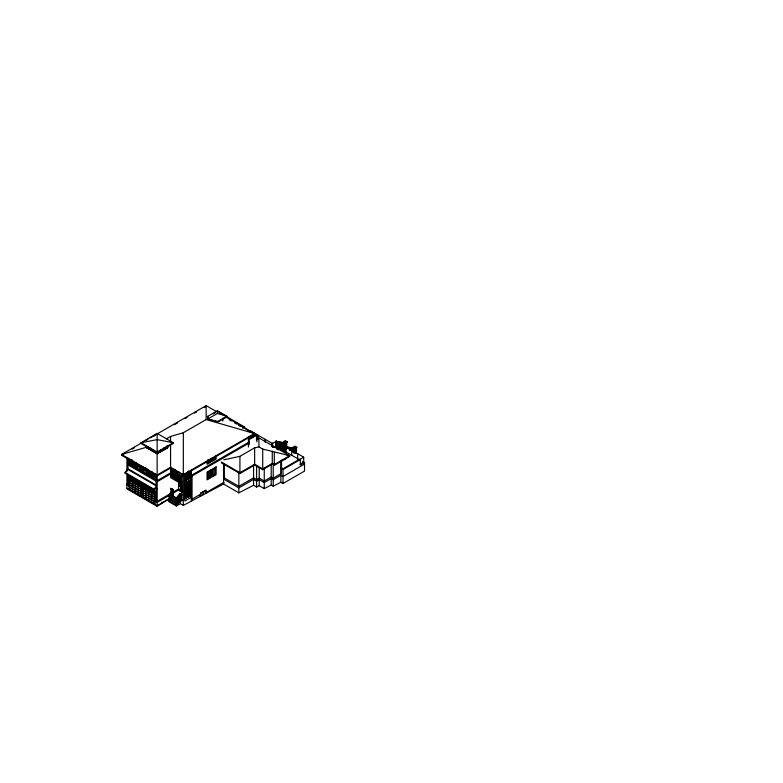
<?xml version="1.0" encoding="UTF-8"?>
<svg xmlns="http://www.w3.org/2000/svg" width="783" height="783" viewBox="0 0 783 783"><rect width="100%" height="100%" fill="white"/><g stroke="black" fill="none" stroke-linecap="round" stroke-linejoin="round"><path stroke-width="1.17" d="M185.414 491.362L185.424 485.92M186.011 483.258L186.011 485.685L184.641 484.892M186.207 482.994L186.197 492.008L184.113 490.794M186.843 492.899L186.746 482.69M187.352 494.014L187.352 489.248L190.651 491.156M188.077 494.435L188.077 490.501L190.768 492.057M188.644 494.768L188.644 491.499L190.034 492.301M189.877 480.889L189.868 489.806L187.519 488.445L187.519 481.751L187.577 488.406L189.819 489.708M190.044 480.791L190.044 490.089L187.352 488.533L187.352 481.565M276.027 446.829C276.683 431.952 276.027 449.687 276.614 446.809M284.552 451.272L276.34 446.486L276.34 445.87L285.149 447.406L276.34 445.713L278.983 446.525L278.983 442.356L279.1 446.457L279.1 442.415L278.308 442.238L278.308 446.398M279.032 447.817L279.032 446.809L277.671 447.592L277.671 446.594M223.547 463.438L223.547 484.002L238.854 492.84L253.575 485.284L256.618 487.046L259.232 485.705L264.262 488.612L271.202 485.049L273.218 486.214L280.891 482.269L283.015 483.502L304.509 471.092L304.509 462.547L300.359 464.945L300.359 459.523L283.015 469.536L280.891 468.303L281.557 467.921L281.557 460.287M285.726 449.55L281.743 447.25L281.743 448.248L283.103 447.465L285.09 448.61M283.103 447.465L283.103 448.463L284.464 447.68L284.464 448.679M285.824 451.39L285.492 452.29L285.521 451.204M285.766 447.494L285.57 446.858M285.854 446.887L294.33 448.855L285.756 447.406L287.185 447.504M286.265 447.083L286.265 442.786M294.046 452.124L294.065 448.199L285.521 446.692L303.706 457.203L303.706 462.176L300.026 464.299M294.486 452.32L294.271 448.796M295.68 452.711L295.68 448.414M295.847 452.613L295.406 448.062M207.348 416.556L217.42 410.742L226.825 416.164L226.825 416.908L218.486 421.724L207.74 419.042L207.779 416.311L207.867 418.974L217.263 421.685M207.74 419.042L217.38 413.483L217.42 410.742L217.42 411.486M181.979 476.935L170.802 470.172L182.233 476.485M284.875 442.855L276.34 441.348L272.533 443.403L272.543 446.574M277.397 442.121L277.172 446.153L277.28 442.052L276.34 441.827L285.149 443.511L276.027 441.24M284.777 442.855L284.728 443.315M168.883 494.954L169.226 495.238C182.077 478.697 160.329 506.19 172.906 489.737L172.886 496.676L172.886 489.776M181.999 494.944L180.325 493.975C170.948 508.627 179.738 488.915 181.754 495.091M176.527 499.045L176.439 504.8L176.361 499.104L180.237 494.22M176.889 498.565L176.968 504.497M177.78 497.411L177.702 503.009M178.23 496.667L178.23 502.803L178.142 496.774M178.681 496.246L178.681 502.539L178.759 496.138M180.11 494.386L180.021 500.797L180.021 494.337M127.6 457.918L127.6 469.311L124.908 473.186L153.781 489.855L156.463 488.298L157.138 488.69M250.912 431.1L250.912 431.854L250.883 431.081L272.543 443.589M126.924 473.549L126.924 488.846L157.138 506.288L170.567 498.017L169.666 497.499M170.567 497.861L157.138 505.759L126.924 488.318M284.19 459.631L285.873 458.642M173.288 471.572L173.033 476.534M157.138 433.42L141.028 442.728L141.028 443.501L157.138 452.799L173.249 443.501L173.249 442.728L157.138 433.42L157.138 506.288M143.759 441.651L121.561 454.473L121.561 455.256L157.138 475.8L170.567 468.038L183.32 475.408L254.485 434.32L254.485 433.547L226.111 417.163M145.873 440.438L147.987 439.214M150.111 437.991L206.144 405.633L216.656 411.701M153.106 436.522L155.122 435.358M122.618 454.639L124.732 453.416M132.131 449.148L134.245 447.925M174.423 424.729L177.594 422.898M185.003 418.621L187.117 417.398M194.517 413.13L196.631 411.907M204.03 407.63L206.144 406.416M146.401 447.318L147.057 446.809M166.436 438.823L170.567 436.434L183.32 432.745L206.144 419.571L254.485 433.547L183.32 474.635L170.567 467.265L157.138 475.017L121.561 454.473L146.812 447.171M213.299 413.864L215.413 412.651M158.655 452.261L161.004 450.9M161.337 450.705L163.686 449.354M164.029 449.158L166.378 447.798M167.885 447.299L157.138 453.504L146.362 447.338M126.699 471.376L124.908 472.413L153.781 489.081L156.463 487.525M216.754 421.978L226.825 416.164L217.38 413.483M243.376 427.635L248.328 430.444M242.622 428.193L244.639 427.029L244.639 427.802M171.526 470.749L171.604 475.614M156.248 479.969L157.138 479.45M172.505 471.317L172.583 476.27L172.759 471.268M157.138 480.684L170.567 472.922M173.65 476.886L173.738 471.836L173.65 476.788M157.138 481.711L170.567 473.96M171.908 473.764L174.032 472.541M175.382 469.957L175.157 477.757L175.412 472.805M170.567 475.633L175.157 472.844M178.622 471.503L170.567 476.152L170.567 468.361M170.567 494.592L181.754 501.051L181.754 484.06L170.567 477.601L170.567 476.309L178.622 471.992M171.908 469.164L172.143 475.917M176.39 478.374L176.39 473.363M177.007 473.725L176.919 478.677M173.072 476.504L173.121 471.572M177.535 474.028L177.291 478.99M174.795 477.454L174.599 469.301M179.669 475.252L179.493 480.263L179.493 475.252M179.865 475.663L180.031 480.468M180.472 476.015L180.648 480.831M181.01 476.221L181.176 481.134L181.255 476.172M177.369 479.03L177.369 474.028M181.627 476.583L181.539 481.437M184.416 475.751L191.16 472.149L184.739 475.917M184.416 476.015L191.16 472.149M178.514 474.694L178.514 479.597M185.277 475.614L185.356 480.478M185.806 475.31L185.894 480.263L185.718 475.261M186.501 474.997L186.334 479.91L186.256 474.948M186.873 474.694L187.039 479.607M187.48 479.343L187.568 474.39M187.93 474.077L188.096 478.99M189.163 473.461L189.163 478.374M189.525 478.07L189.78 473.206M255.16 435.299L248.446 439.175L249.121 439.557L257.176 434.908L256.951 441.886M191.375 475.35L249.121 442.013M173.2 490.08L170.557 488.377L173.386 489.718M191.375 476.387L249.121 443.051M170.557 488.631L173.386 489.972M184.397 480.919L190.886 477.268M256.824 439.116L258.909 437.903L289.681 455.677L289.681 456.45L274.285 465.337L271.652 463.82M171.369 488.807L171.203 491.851M248.446 445.018L249.121 444.627L249.121 436.493M184.886 482.768L191.375 479.03L184.514 475.056M184.886 484.06L191.375 480.322M170.821 493.388L157.138 501.355L154.848 500.014M171.8 492.889L178.622 488.944L181.92 490.892L181.92 486.106L178.622 484.197M171.82 489.169L171.82 494.073M173.004 495.052L173.268 495.864M223.84 459.807L239.921 456.323L254.641 447.827L258.909 446.897L262.716 449.099L289.681 455.677L274.285 464.564L272.269 463.399L262.716 468.919L254.641 464.25L239.921 472.746L221.315 461.999M172.074 497.146L171.996 491.391M172.358 496.892L172.348 489.473L172.436 496.941M170.733 498.888L170.655 493.133M171.183 492.595L171.095 498.585M171.546 498.419L171.546 491.969L171.457 498.37M168.883 500.729L170.234 499.955L177.614 504.223L177.614 503.254L170.234 498.986L171.575 498.213L178.955 502.48L178.955 501.511L171.575 497.244L172.916 496.471L180.305 500.729L180.305 503.635L176.273 505.965L168.883 501.697L168.883 500.729L176.273 504.996L177.614 504.223M212.976 475.418L215.208 474.126L215.208 468.44M170.283 500.122L170.205 493.711L170.117 500.122M180.942 499.339L180.942 494.337M181.216 494.787L181.382 499.701L181.304 494.739M184.416 493.593L191.16 489.992L184.739 493.662M184.416 493.858L191.16 489.992M272.112 446.799L272.415 443.335L272.699 446.78M272.699 443.491L272.112 443.511M277.74 442.18L277.515 446.212M278.308 442.366L278.073 446.281M278.19 442.297L278.533 446.398M278.533 442.356L278.65 446.457L277.622 442.111L277.172 446.153M279.218 442.483L279.443 446.516M279.56 442.542L279.668 446.643L278.983 446.388M180.139 500.122L180.423 493.926M279.668 442.601L280.353 442.728M280.236 442.659L280.353 446.76L280.353 442.591L281.028 442.718L281.028 446.878L282.732 447.181L282.389 443.09M179.043 501.267L179.131 495.502L179.131 501.316M179.493 501.003L179.571 494.925L179.659 501.003M281.371 442.904L280.578 442.718L281.028 446.878M178.955 501.511L180.305 500.729M191.16 495.257L184.397 498.849L190.886 495.013M281.479 442.835L281.263 446.878M184.397 498.751L191.16 495.159M282.281 447.054L281.714 442.835L281.821 446.936M283.583 441.749L285.374 440.721L287.165 441.749L285.374 443.305L283.583 441.749L285.374 442.786L287.165 441.749M274.412 447.347L276.624 445.977M177.614 503.254L178.955 502.48M276.732 446.036L285.149 447.553L284.699 447.338M276.34 446.486L279.316 448.502M277.055 446.095L276.947 441.994L276.947 446.163M282.281 443.021L282.389 447.122L281.371 442.777L280.921 446.819L280.921 442.777M283.583 442.268L285.599 443.178M177.252 504.232L177.34 497.831L177.34 504.281M224.222 477.121L223.547 477.513L238.854 486.341L253.575 477.845L256.618 479.607L259.232 478.1L264.262 481.007L271.202 477.004L273.218 478.159L281.557 473.343M282.966 443.139L283.192 447.181M283.299 443.198L283.417 447.308L282.732 447.054M284.102 443.384L283.417 443.266L283.524 447.24M223.547 478.031L224.222 477.64M283.984 443.325L284.102 447.426M284.102 443.256L284.552 447.416M285.374 443.041L287.165 442.268M224.398 478.57L223.547 479.059L238.854 487.897L254.24 479.02M279.668 446.643L279.776 442.542M279.893 446.633L280.118 442.601L279.325 442.415C278.768 447.563 280.568 447.866 280.011 442.532M285.648 452.231L286.098 443.207L286.265 447.553M285.57 451.351L286.265 443.305M191.375 499.525L200.556 494.23M280.383 448.033L281.743 447.25M283.642 447.299L283.867 443.266L283.074 443.08C282.516 448.219 284.317 448.532 283.759 443.198M180.305 503.635L183.32 505.387L223.958 483.796M285.795 452.114L285.208 452.29L285.521 446.878M205.929 492.683L224.007 482.24M255.591 464.544L239.921 473.519L239.921 456.323M286.059 447.269L285.57 447.171L293.938 448.297M287.635 447.631L288.31 447.749M288.085 447.622L287.518 447.563M289.221 447.866L289.788 447.925M292.059 448.414L288.996 447.739M290.131 447.984L289.906 450.01M290.924 450.186L290.356 447.984L290.248 450.068M290.924 448.17L291.266 450.245M291.266 448.228L291.834 448.287L291.834 451.311M293.165 447.289L294.956 446.251L296.747 447.289L294.956 448.835L293.165 447.289L294.956 448.316L296.747 447.289M285.208 452.29L285.795 452.271M291.951 448.346L292.176 451.38M292.294 448.405L292.402 451.497M286.558 451.908L276.34 445.87M292.402 448.473L292.519 451.439M292.636 448.463L292.852 451.497M293.537 448.59L292.969 448.532L292.969 451.556M293.654 448.649L292.744 448.405L292.744 451.556M294.956 448.581L296.297 447.798L296.297 452.564M295.23 453.24L295.68 448.737L295.847 453.083M295.23 448.992L295.847 448.835M254.641 447.827L254.641 465.024L262.716 469.692L272.269 464.182L272.269 451.165M300.026 459.327L303.706 457.203M304.509 464.104L283.015 476.514L280.891 475.291L273.218 479.715L271.202 478.55L264.262 482.563L259.232 479.656L256.618 481.163L253.575 479.402M170.557 493.544L173.346 494.846L173.346 495.913M294.202 448.982L293.938 448.346M240.038 425.727L244.639 427.029L217.566 411.398M295.622 447.152L296.747 447.798M295.406 447.289L296.522 447.935M292.744 448.532L292.059 448.287L292.059 451.439M288.31 447.622L288.996 447.866M276.869 441.915L277.622 442.238M285.208 446.702L285.795 446.985M284.435 447.357L285.482 448.062M283.759 447.23L284.435 447.484M280.383 447.024L285.364 449.902M279.032 446.809L285.002 450.264M219.534 412.7L222.695 414.53M300.359 459.523L299.683 459.132L283.015 468.763L281.557 467.921M257.176 434.908L253.819 432.97L253.819 433.743M276.037 446.202L299.537 459.768M302.483 461.383L304.509 462.547M276.174 446.359L276.174 441.318M239.207 425.238L242.221 426.921M248.485 430.591L253.477 433.42M229.272 419.757L231.367 420.97M234.518 422.791L236.623 424.004M238.727 425.218L240.831 426.432M248.182 430.679L250.286 431.893M282.33 450.235L284.337 451.399M253.369 434.262L255.826 435.681M272.122 446.31L274.295 447.563M276.35 448.747L278.396 449.931M286.588 454.659L289.681 456.45M249.62 436.239L251.725 437.443M248.417 437.09L250.443 438.265M221.315 462.782L239.98 473.558M150.669 448.033L150.669 449.325L152.9 450.616M155.592 452.163L153.351 450.871L153.351 449.579M147.928 447.807L150.277 449.158L147.977 447.768L147.977 446.476M150.61 449.354L152.959 450.714M153.292 450.9L155.641 452.261M190.504 472.492L190.905 472.012M190.308 472.903L190.054 477.757M188.909 473.421L190.572 474.371M188.977 474.478L190.572 475.408M187.401 474.292L185.728 473.382M185.17 473.96L188.977 476.162M184.514 474.097L191.375 478.061M185.493 475.956L190.396 478.785M188.634 478.677L188.36 471.268M187.93 478.99L188.018 474.028M187.48 479.245L187.626 472.061M170.802 470.172L182.233 476.739M175.695 473.157L175.862 478.061L175.774 473.108M176.224 473.461L176.312 478.423M176.919 473.774L176.841 478.726M177.819 474.381L177.898 479.343L177.898 474.332M180.11 475.614L180.031 480.566M181.539 476.534L182.165 476.778M185.277 480.527L185.356 475.565M184.905 480.831L184.661 475.898M205.029 492.654L205.929 493.163L205.929 490.08L200.556 493.182L200.556 495.962L199.655 495.443M187.577 484.021L189.819 485.313M182.253 481.643L170.802 475.34L181.989 481.897M182.253 481.741L171.066 475.281L171.183 467.343M170.567 476.309L181.754 482.768L181.754 473.676M190.758 490.383L190.67 495.345L190.768 479.959M189.251 491.352L189.163 496.216M188.458 491.518L188.634 496.52M186.648 492.781L185.434 492.086L187.352 493.192M185.434 492.918L191.375 496.344M128.941 460.521L131.847 462.205M133.188 462.978L136.105 464.662L136.105 468.273M137.446 465.435L140.353 467.108L140.353 470.73M143.71 469.046L146.617 470.73M147.967 471.503L150.874 473.186M152.156 473.93L155.122 475.643M189.613 495.864L189.692 491L189.525 495.913M185.356 493.505L185.356 498.321M181.92 491.851L178.622 489.943L157.138 502.383L154.848 501.051M185.434 493.877L191.375 497.303L184.886 501.051L184.886 473.676M181.91 492.164L178.622 490.266L178.622 481.995M186.119 494.592L191.375 497.636M187.93 496.833L188.096 491.92M186.873 492.536L187.039 497.44M127.6 463.624L156.248 480.165M170.557 488.377L173.131 489.864M180.07 493.867L181.93 494.993M180.07 494.122L181.832 495.042M186.501 497.753L186.334 492.84L186.423 497.802M127.825 464.789L156.248 481.193M185.277 498.36L185.356 493.407M184.827 498.624L184.661 493.74M171.017 492.654L171.017 498.634M171.614 493.838L173.346 494.846M170.821 493.486L173.18 494.748M180.325 498.986L182.018 499.946L180.207 499.211M170.557 493.642L172.906 494.993M127.6 469.311L156.463 485.979L153.781 489.855M169.842 494.337L169.666 500.376L169.754 494.298M169.392 494.925L169.304 500.68L169.304 495.032M129.841 478.344L141.028 484.804M143.044 485.969L154.231 492.429M129.89 478.442L135.156 481.476L135.205 483.258M140.969 484.834L135.713 481.799L135.713 483.483L140.969 486.517M143.093 486.067L148.359 489.101L148.359 490.784L143.093 487.74M154.173 494.142L148.917 491.107L148.858 489.326L154.173 492.458M129.89 480.116L135.156 483.16L135.156 481.476M129.841 480.155L141.028 486.615M143.044 487.78L154.231 494.239M129.841 480.674L141.028 487.134M143.044 488.289L154.231 494.748M129.841 482.866L132.298 484.286M132.748 484.55L135.205 485.969M135.655 486.223L138.121 487.643M138.562 487.907L141.028 489.326M143.044 490.491L145.501 491.91M145.951 492.164L148.408 493.593M148.858 493.848L151.325 495.267M151.765 495.531L154.231 496.951M161.611 502.157L162.512 502.598M129.841 485.059L132.298 486.488M132.748 486.742L135.205 488.161M135.655 488.426L138.121 489.845M138.562 490.099L141.028 491.518M143.044 492.683L145.501 494.102M145.951 494.367L148.408 495.786M148.858 496.05L151.325 497.469M151.765 497.724L154.231 499.143M126.924 483.904L129.224 485.225M126.924 484.931L129.224 486.263M129.841 487.261L132.298 488.68M132.748 488.935L135.205 490.364M135.655 490.618L138.121 492.037M138.562 492.301L141.028 493.721M143.044 494.885L145.501 496.305M145.951 496.559L148.408 497.988M148.858 498.242L151.325 499.662M151.765 499.926L154.231 501.345M129.841 489.453L141.028 495.913M143.044 497.078L154.231 503.538M179.464 483.718L181.695 485.01M181.754 485.108L179.405 483.747L179.405 481.525M178.622 485.039L181.196 486.527L181.196 490.471M178.622 485.705L180.628 486.86L180.628 490.138M297.628 453.69L297.628 459.122M295.68 448.737L295.68 452.985M295.406 449.09L295.406 453.337M294.956 446.251L294.956 446.77M294.956 448.316L294.956 453.337M293.762 448.581L293.879 452.682M293.615 447.798L293.654 452.682M293.429 448.522L293.537 452.623M293.312 448.59L293.312 452.623M293.087 448.463L293.087 451.625M291.726 448.219L291.736 455.266M291.491 448.228L291.491 450.245M291.384 448.16L291.384 450.313M291.041 448.101L291.041 450.254M290.699 448.042L290.699 450.186M290.473 448.042L290.591 450.127M290.356 447.984L290.356 450.127M290.013 447.925L290.013 450.068M289.681 447.866L289.681 450.01M289.563 447.925L289.563 449.941M289.338 447.798L289.338 449.951M286.715 442.268L286.715 447.142M286.098 443.207L286.098 447.455M285.521 446.525L285.492 452.457M285.374 440.721L285.374 441.24M285.374 442.786L285.374 448.639M284.435 443.315L284.591 448.062M284.033 442.268L284.033 448.219M283.015 469.536L283.015 483.502M282.506 443.021C281.763 452.055 284.816 443.795 282.056 442.894L282.056 447.064M281.714 442.835L281.714 447.005M281.4 460.355L281.4 473.451M280.891 460.678L280.891 482.269M280.686 442.659L280.686 446.819M277.965 442.17L277.965 446.339M276.585 441.495L276.507 446.036M276.34 441.064L276.311 446.995M274.285 452.329L274.285 465.337M273.218 464.094L273.218 486.214M272.415 443.335L272.386 446.956M272.259 443.423L272.259 446.408M271.202 465.278L271.202 485.049M265.231 439.361L265.231 442.346M264.262 468.107L264.262 488.612M262.716 449.099L262.716 469.692M259.232 467.549L259.232 485.705M258.909 437.903L258.909 446.897M258.077 435.231L258.077 439.214M256.618 465.533L256.618 487.046M256.501 434.526L256.501 440.203M253.575 464.955L253.575 485.284M252.694 434.653L252.694 437.599M252.478 434.526L252.478 437.472M248.446 437.129L248.446 447.054M238.854 472.276L238.854 492.84M238.6 424.963L238.6 424.19L235.918 422.634L235.918 423.407M224.222 464.446L224.222 478.677M222.793 418.122L222.793 421.078M216.108 455.647L216.108 459.063L212.076 461.393L212.076 457.977M215.433 456.352L215.433 458.672L212.751 460.228L212.751 457.898M215.266 456.45L215.266 458.574L212.917 459.934L212.976 457.771M215.208 456.479L215.208 458.544M211.067 458.564L211.067 461.97L207.045 464.299L207.045 462.019M210.402 459.259L210.402 461.579L207.72 463.135L207.72 460.805M210.294 459.318L210.294 461.52L207.818 462.949L207.887 460.707M210.177 459.386L210.177 461.451M210.177 471.346L210.177 477.033L207.887 478.423L207.887 472.609L210.236 471.249L210.236 477.062L207.935 478.325L207.935 472.638M207.935 459.641L207.935 462.743M206.144 405.633L206.144 419.571M205.753 493.251L205.753 490.373L203.326 491.773L203.326 494.523M203.159 494.611L203.159 491.871L200.722 493.28L200.722 495.874M192.05 475.995L192.05 499.143M191.375 470.045L191.375 500.729M190.23 490.696L190.23 495.6M190.142 472.805L190.142 477.806M190.142 490.647L190.142 495.649M189.613 473.108L189.613 478.119M188.977 471.297L188.997 478.374M188.997 491.303L188.997 496.216M188.693 481.369L188.693 489.062M188.546 473.725L188.546 478.726M188.546 491.567L188.546 496.569M188.194 471.258L188.194 475.702M188.018 491.871L188.018 496.882M187.568 492.223L187.48 497.185L187.48 492.174M186.951 474.645L186.951 479.646M186.951 492.487L186.951 497.489M185.972 493.143L185.806 498.057L185.894 493.104M185.424 482.915L185.424 485.343M183.32 432.745L183.32 505.387M181.92 483.072L181.92 485.401L179.238 483.845L179.238 481.525M181.088 476.172L181.088 481.183M180.853 494.386L180.853 499.388M180.56 475.868L180.56 480.879M180.325 493.721L180.207 500.171M178.436 474.645L178.436 479.646M177.78 497.254L177.78 503.058M176.889 498.409L176.889 504.546M176.273 504.996L176.273 505.965M174.766 469.81L174.717 477.503M174.178 472.188L174.178 477.19L174.032 469.487M173.072 495.003L173.072 496.06M172.054 470.955L172.054 475.966M171.908 489.218L171.996 497.195M171.526 470.652L171.526 475.663M171.35 467.402L171.35 475.183M171.291 488.856L171.291 491.9M170.567 436.434L170.567 442.366M170.567 444.734L170.567 468.038M167.21 445.723L167.21 448.013M166.319 446.476L166.319 447.768M163.637 448.033L163.637 449.325M160.946 449.579L160.946 450.871M157.814 451.145L157.814 453.445M156.463 474.586L156.463 500.954M156.248 474.567L156.248 485.098L127.825 468.684L127.825 458.045M155.739 500.533L155.739 491.293L128.324 475.467L128.324 484.706M155.347 474.106L155.347 479.646M155.181 474.097L155.181 479.353L152.156 477.61L152.156 472.09M154.848 504.438L154.848 492.076L142.428 484.902L142.428 497.264M154.682 504.34L154.682 492.164L142.594 485.196L142.594 497.362M154.231 491.91L154.231 504.086M153.674 474.801L153.674 478.423M151.99 472.169L151.99 477.708M151.765 493.329L151.765 502.118M151.325 493.075L151.325 501.864M151.099 471.65L151.099 477.19M150.933 471.64L150.933 476.896L147.909 475.154L147.909 469.898M149.416 472.345L149.416 475.966M148.917 489.424L148.917 491.107M148.858 491.655L148.858 500.435M148.408 489.072L148.408 490.872M148.408 491.391L148.408 500.18M147.742 469.712L147.742 475.252M146.842 469.203L146.842 474.733M146.675 468.136L146.675 474.449L143.651 472.697L143.651 467.441M145.951 489.972L145.951 498.761M145.501 489.718L145.501 498.497M145.168 467.48L145.168 473.509M143.485 467.255L143.485 472.795M143.044 485.45L143.044 497.626M142.594 466.58L142.594 472.276M141.645 496.814L141.645 484.452L129.224 477.278L129.224 489.639M141.469 465.934L141.469 471.63M141.469 496.716L141.469 484.55L129.391 477.571L129.391 489.737M141.028 484.286L141.028 496.461M140.578 465.582L140.578 471.121M140.411 465.562L140.411 470.828L137.387 469.086L137.387 463.82M138.904 466.276L138.904 469.888M138.562 485.705L138.562 494.494M138.121 485.45L138.121 494.239M137.221 463.644L137.221 469.183M136.33 463.125L136.33 468.665M136.154 463.115L136.154 468.371L133.139 466.629L133.139 461.363M135.655 481.702L135.655 483.512M135.655 484.031L135.655 492.81M135.205 483.767L135.205 492.556M134.647 463.82L134.647 467.431M132.973 461.187L132.973 466.727M132.748 482.348L132.748 491.137M132.298 482.093L132.298 490.872M132.073 460.668L132.073 466.208M131.906 459.601L131.906 465.914L128.882 464.172L128.882 459.327M130.399 461.363L130.399 464.985M129.841 477.826L129.841 490.001M128.715 458.936L128.715 464.27M127.6 473.94L127.6 484.286M126.924 457.526L126.924 471.239M186.011 486.263L186.011 491.704L184.641 490.912L184.641 485.47L186.011 486.263M147.057 447.25L146.401 447.631L157.138 453.837L167.885 447.631L157.138 453.377L146.401 447.631L147.057 447.25M173.249 442.728L157.138 452.026L141.028 442.728L157.138 439.625L173.249 442.728M179.053 479.91L178.886 474.997L178.964 479.959M211.067 469.8L207.045 472.12L207.045 479.871L211.067 477.552L211.067 469.8M216.108 466.883L212.076 469.213L212.076 476.964L216.108 474.645L216.108 466.883M210.402 470.955L207.72 472.511L207.72 478.707L210.402 477.16L210.402 470.955M215.433 468.048L212.751 469.604L212.751 475.8L215.433 474.253L215.433 468.048M215.266 468.342L212.917 469.702L212.917 475.516L215.266 474.155L215.266 468.342M180.393 498.918L182.018 499.848L180.393 498.918M190.758 477.454L190.572 472.541L190.67 477.503"/></g></svg>
